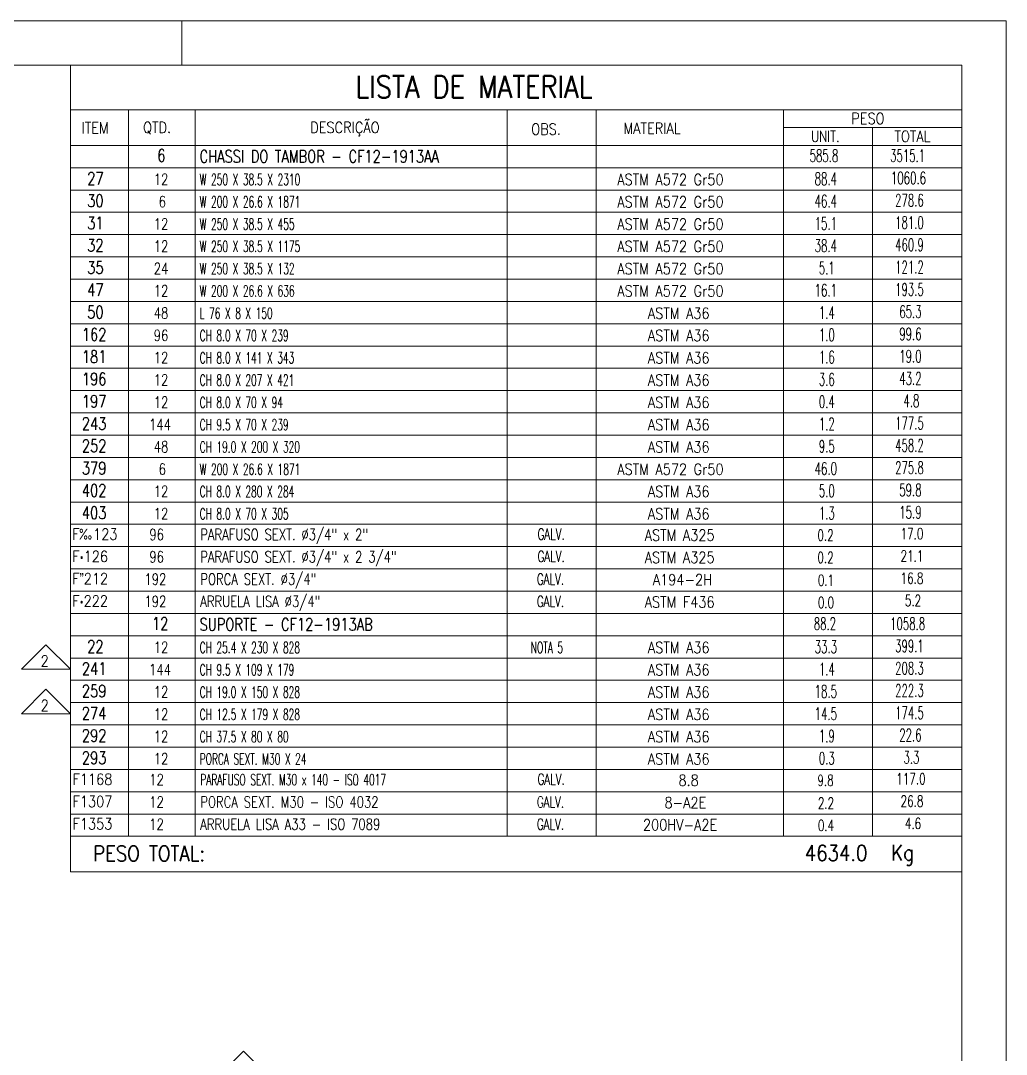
# Model space of a CAD drawing. Header units: millimetres. Extents: x 0 to 16820, y 0 to 11880.
# Drawn here: x 12397 to 16820, y 7242 to 11880 of the extents above; entities that cross this region are included whole.
import ezdxf

# ---------------------------------------------------------------- set-up
doc = ezdxf.new("R2010")
doc.units = ezdxf.units.MM
doc.linetypes.add('XKITLINE00', pattern=[0])
for name, color, linetype, lineweight in [('Drawing sheet', 3, 'Continuous', 0), ('Other object type', 7, 'Continuous', 0), ('Text', 7, 'Continuous', 0)]:
    doc.layers.add(name, color=color, linetype=linetype, lineweight=lineweight)
doc.styles.add('ROMANS', font='romans__.ttf')

# ---------------------------------------------------------------- blocks, each defined once
blk = doc.blocks.new('*A557')
at = {"layer": 'Drawing sheet', "color": 5, "linetype": 'XKITLINE00', "lineweight": 0}
for p, q in [((841, 594), (0, 594)), ((841, 0), (841, 594))]:
    blk.add_line(p, q, dxfattribs=at)
blk = doc.blocks.new('*A566')
at = {"layer": 'Other object type', "color": 7, "linetype": 'XKITLINE00', "lineweight": 0}
for p, q in [((0, 594), (841, 594)), ((841, 594), (841, 0))]:
    blk.add_line(p, q, dxfattribs=at)
at = {"layer": 'Other object type', "color": 2, "linetype": 'XKITLINE00', "lineweight": 0}
blk.add_line((656, 594), (656, 584), dxfattribs=at)
at = {"layer": 'Other object type', "color": 6, "linetype": 'XKITLINE00', "lineweight": 0}
for p, q in [((25, 584), (831, 584)), ((831, 584), (831, 10))]:
    blk.add_line(p, q, dxfattribs=at)

msp = doc.modelspace()

# ---------------------------------------------------------------- linework, layer by layer
at = {"layer": 'Other object type', "color": 5, "linetype": 'XKITLINE00', "lineweight": 0}
for p, q in [((12620, 11680), (12620, 11320)), ((12620, 11480), (16620, 11480)), ((12880, 11480), (12880, 11320)), ((13180, 11480), (13180, 11320)), ((14580, 11480), (14580, 11320)), ((14980, 11480), (14980, 11320)), ((15820, 11480), (15820, 11320)), ((15820, 11400), (16620, 11400)), ((16220, 11398), (16220, 11320)), ((12620, 11320), (16620, 11320)), ((12620, 11320), (12620, 11220)), ((12880, 11320), (12880, 11220)), ((13180, 11320), (13180, 11220)), ((14580, 11320), (14580, 11220)), ((14980, 11320), (14980, 11220)), ((15820, 11320), (15820, 11220)), ((16220, 11320), (16220, 11220)), ((12620, 11220), (12620, 11120)), ((12880, 11220), (12880, 11120)), ((13180, 11220), (13180, 11120)), ((14580, 11220), (14580, 11120)), ((14980, 11220), (14980, 11120)), ((15820, 11220), (15820, 11120)), ((16220, 11220), (16220, 11120)), ((12620, 11120), (12620, 11020)), ((12880, 11120), (12880, 11020)), ((13180, 11120), (13180, 11020)), ((14580, 11120), (14580, 11020)), ((14980, 11120), (14980, 11020)), ((15820, 11120), (15820, 11020)), ((16220, 11120), (16220, 11020)), ((12620, 11020), (12620, 10920)), ((12880, 11020), (12880, 10920)), ((13180, 11020), (13180, 10920)), ((14580, 11020), (14580, 10920)), ((14980, 11020), (14980, 10920)), ((15820, 11020), (15820, 10920)), ((16220, 11020), (16220, 10920)), ((12620, 10920), (12620, 10820)), ((12880, 10920), (12880, 10820)), ((13180, 10920), (13180, 10820)), ((14580, 10920), (14580, 10820)), ((14980, 10920), (14980, 10820)), ((15820, 10920), (15820, 10820)), ((16220, 10920), (16220, 10820)), ((12620, 10820), (12620, 10720)), ((12880, 10820), (12880, 10720)), ((13180, 10820), (13180, 10720)), ((14580, 10820), (14580, 10720)), ((14980, 10820), (14980, 10720)), ((15820, 10820), (15820, 10720)), ((16220, 10820), (16220, 10720)), ((12620, 10720), (12620, 10620)), ((12880, 10720), (12880, 10620)), ((13180, 10720), (13180, 10620)), ((14580, 10720), (14580, 10620)), ((14980, 10720), (14980, 10620)), ((15820, 10720), (15820, 10620)), ((16220, 10720), (16220, 10620)), ((12620, 10620), (12620, 10520)), ((12880, 10620), (12880, 10520)), ((13180, 10620), (13180, 10520)), ((14580, 10620), (14580, 10520)), ((14980, 10620), (14980, 10520)), ((15820, 10620), (15820, 10520)), ((16220, 10620), (16220, 10520)), ((12620, 10520), (12620, 10420)), ((12880, 10520), (12880, 10420)), ((13180, 10520), (13180, 10420)), ((14580, 10520), (14580, 10420)), ((14980, 10520), (14980, 10420)), ((15820, 10520), (15820, 10420)), ((16220, 10520), (16220, 10420)), ((12620, 10420), (12620, 10320)), ((12880, 10420), (12880, 10320)), ((13180, 10420), (13180, 10320)), ((14580, 10420), (14580, 10320)), ((14980, 10420), (14980, 10320)), ((15820, 10420), (15820, 10320)), ((16220, 10420), (16220, 10320)), ((12620, 10320), (12620, 10220)), ((12880, 10320), (12880, 10220)), ((13180, 10320), (13180, 10220)), ((14580, 10320), (14580, 10220)), ((14980, 10320), (14980, 10220)), ((15820, 10320), (15820, 10220)), ((16220, 10320), (16220, 10220)), ((12620, 10220), (12620, 10120)), ((12880, 10220), (12880, 10120)), ((13180, 10220), (13180, 10120)), ((14580, 10220), (14580, 10120)), ((14980, 10220), (14980, 10120)), ((15820, 10220), (15820, 10120)), ((16220, 10220), (16220, 10120)), ((12620, 10120), (12620, 10020)), ((12880, 10120), (12880, 10020)), ((13180, 10120), (13180, 10020)), ((14580, 10120), (14580, 10020)), ((14980, 10120), (14980, 10020)), ((15820, 10120), (15820, 10020)), ((16220, 10120), (16220, 10020)), ((12620, 10020), (12620, 9920)), ((12880, 10020), (12880, 9920)), ((13180, 10020), (13180, 9920)), ((14580, 10020), (14580, 9920)), ((14980, 10020), (14980, 9920)), ((15820, 10020), (15820, 9920)), ((16220, 10020), (16220, 9920)), ((12620, 9920), (12620, 9820)), ((12880, 9920), (12880, 9820)), ((13180, 9920), (13180, 9820)), ((14580, 9920), (14580, 9820)), ((14980, 9920), (14980, 9820)), ((15820, 9920), (15820, 9820)), ((16220, 9920), (16220, 9820)), ((12620, 9820), (12620, 9720)), ((12880, 9820), (12880, 9720)), ((13180, 9820), (13180, 9720)), ((14580, 9820), (14580, 9720)), ((14980, 9820), (14980, 9720)), ((15820, 9820), (15820, 9720)), ((16220, 9820), (16220, 9720)), ((12620, 9720), (12620, 9620)), ((12880, 9720), (12880, 9620)), ((13180, 9720), (13180, 9620)), ((14580, 9720), (14580, 9620)), ((14980, 9720), (14980, 9620)), ((15820, 9720), (15820, 9620)), ((16220, 9720), (16220, 9620)), ((12620, 9620), (12620, 9520)), ((12880, 9620), (12880, 9520)), ((13180, 9620), (13180, 9520)), ((14580, 9620), (14580, 9520)), ((14980, 9620), (14980, 9520)), ((15820, 9620), (15820, 9520)), ((16220, 9620), (16220, 9520)), ((12620, 9520), (12620, 9420)), ((12880, 9520), (12880, 9420)), ((13180, 9520), (13180, 9420)), ((14580, 9520), (14580, 9420)), ((14980, 9520), (14980, 9420)), ((15820, 9520), (15820, 9420)), ((16220, 9520), (16220, 9420)), ((12620, 9420), (12620, 9320)), ((12880, 9420), (12880, 9320)), ((13180, 9420), (13180, 9320)), ((14580, 9420), (14580, 9320)), ((14980, 9420), (14980, 9320)), ((15820, 9420), (15820, 9320)), ((16220, 9420), (16220, 9320)), ((12620, 9320), (12620, 9220)), ((12880, 9320), (12880, 9220)), ((13180, 9320), (13180, 9220)), ((14580, 9320), (14580, 9220)), ((14980, 9320), (14980, 9220)), ((15820, 9320), (15820, 9220)), ((16220, 9320), (16220, 9220)), ((12620, 9220), (12620, 9120)), ((12880, 9220), (12880, 9120)), ((13180, 9220), (13180, 9120)), ((14580, 9220), (14580, 9120)), ((14980, 9220), (14980, 9120)), ((15820, 9220), (15820, 9120)), ((16220, 9220), (16220, 9120)), ((12620, 9120), (12620, 9020)), ((12880, 9120), (12880, 9020)), ((13180, 9120), (13180, 9020)), ((14580, 9120), (14580, 9020)), ((14980, 9120), (14980, 9020)), ((15820, 9120), (15820, 9020)), ((16220, 9120), (16220, 9020)), ((12620, 9020), (12620, 8920)), ((12880, 9020), (12880, 8920)), ((13180, 9020), (13180, 8920)), ((14580, 9020), (14580, 8920)), ((14980, 9020), (14980, 8920)), ((15820, 9020), (15820, 8920)), ((16220, 9020), (16220, 8920)), ((12620, 8920), (12620, 8820)), ((12880, 8920), (12880, 8820)), ((13180, 8920), (13180, 8820)), ((14580, 8920), (14580, 8820)), ((14980, 8920), (14980, 8820)), ((15820, 8920), (15820, 8820)), ((16220, 8920), (16220, 8820)), ((12620, 8820), (12620, 8720)), ((12880, 8820), (12880, 8720)), ((13180, 8820), (13180, 8720)), ((14580, 8820), (14580, 8720)), ((14980, 8820), (14980, 8720)), ((15820, 8820), (15820, 8720)), ((16220, 8820), (16220, 8720)), ((12620, 8720), (12620, 8620)), ((12880, 8720), (12880, 8620)), ((13180, 8720), (13180, 8620)), ((14580, 8720), (14580, 8620)), ((14980, 8720), (14980, 8620)), ((15820, 8720), (15820, 8620)), ((16220, 8720), (16220, 8620)), ((12620, 8620), (12620, 8520)), ((12880, 8620), (12880, 8520)), ((13180, 8620), (13180, 8520)), ((14580, 8620), (14580, 8520)), ((14980, 8620), (14980, 8520)), ((15820, 8620), (15820, 8520)), ((16220, 8620), (16220, 8520)), ((12620, 8520), (12620, 8420)), ((12880, 8520), (12880, 8420)), ((13180, 8520), (13180, 8420)), ((14580, 8520), (14580, 8420)), ((14980, 8520), (14980, 8420)), ((15820, 8520), (15820, 8420)), ((16220, 8520), (16220, 8420)), ((12620, 8420), (12620, 8320)), ((12880, 8420), (12880, 8320)), ((13180, 8420), (13180, 8320)), ((14580, 8420), (14580, 8320)), ((14980, 8420), (14980, 8320)), ((15820, 8420), (15820, 8320)), ((16220, 8420), (16220, 8320)), ((12620, 8320), (12620, 8220)), ((12880, 8320), (12880, 8220)), ((13180, 8320), (13180, 8220)), ((14580, 8320), (14580, 8220)), ((14980, 8320), (14980, 8220)), ((15820, 8320), (15820, 8220)), ((16220, 8320), (16220, 8220)), ((12620, 8220), (12620, 8060)), ((12620, 8060), (16620, 8060))]:
    msp.add_line(p, q, dxfattribs=at)
at = {"layer": 'Other object type', "color": 2, "linetype": 'XKITLINE00', "lineweight": 0}
msp.add_line((15622, 11480), (15622, 11480), dxfattribs=at)
at = {"layer": 'Other object type', "color": 7, "linetype": 'XKITLINE00', "lineweight": 0}
for p, q in [((12620, 11220), (16620, 11220)), ((12620, 11120), (16620, 11120)), ((12620, 11020), (16620, 11020)), ((12620, 10920), (16620, 10920)), ((12620, 10820), (16620, 10820)), ((12620, 10720), (16620, 10720)), ((12620, 10620), (16620, 10620)), ((12620, 10520), (16620, 10520)), ((12620, 10420), (16620, 10420)), ((12620, 10320), (16620, 10320)), ((12620, 10220), (16620, 10220)), ((12620, 10120), (16620, 10120)), ((12620, 10020), (16620, 10020)), ((12620, 9920), (16620, 9920)), ((12620, 9820), (16620, 9820)), ((12620, 9720), (16620, 9720)), ((12620, 9620), (16620, 9620)), ((12620, 9520), (16620, 9520)), ((12620, 9420), (16620, 9420)), ((12620, 9320), (16620, 9320)), ((12620, 9220), (16620, 9220)), ((12620, 9120), (16620, 9120)), ((12620, 9020), (16620, 9020)), ((12620, 8920), (16620, 8920)), ((12620, 8820), (16620, 8820)), ((12620, 8720), (16620, 8720)), ((12620, 8620), (16620, 8620)), ((12620, 8520), (16620, 8520)), ((12620, 8420), (16620, 8420)), ((12620, 8320), (16620, 8320)), ((12620, 8220), (16620, 8220))]:
    msp.add_line(p, q, dxfattribs=at)
at = {"layer": 'Text', "color": 7, "linetype": 'XKITLINE00', "lineweight": 0}
for p, q in [((12400.3, 8970), (12510.1, 9079.9)), ((12510.1, 9079.9), (12620, 8970)), ((12620, 8970), (12400.3, 8970)), ((12400.3, 8770), (12510.1, 8879.9)), ((12510.1, 8879.9), (12620, 8770)), ((12620, 8770), (12400.3, 8770)), ((13287.4, 7146.4), (13397.3, 7256.2)), ((13397.3, 7256.2), (13507.1, 7146.4))]:
    msp.add_line(p, q, dxfattribs=at)

# ---------------------------------------------------------------- block references
at = {"lineweight": 0, "xscale": 20, "yscale": 20, "zscale": 20}
for name in ['*A557', '*A566']:
    msp.add_blockref(name, (0, 0), dxfattribs=at)

# ---------------------------------------------------------------- texts
at = {"layer": 'Other object type', "color": 1, "style": 'ROMANS', "width": 0.85}
msp.add_text('LISTA DE MATERIAL', height=100, dxfattribs=at).set_placement((13899.4, 11533.2))
at = {"layer": 'Other object type', "color": 3, "style": 'ROMANS'}
for s, height, width, p in [('PESO', 50, 0.85, (16124, 11416)), ('ITEM', 50, 0.85, (12669.7, 11374)), ('QTD.', 50, 0.85, (12946, 11376)), ('DESCRIÇÃO', 50, 0.85, (13696, 11376)), ('OBS.', 50, 0.85, (14688, 11368)), ('MATERIAL', 50, 0.85, (15102, 11372)), ('UNIT.', 50, 0.765, (15944, 11336)), ('TOTAL', 50, 0.85, (16318, 11336)), ('27', 56, 0.765, (12695.2, 11144)), ('12', 50, 0.765, (12994.1, 11143)), ('W 250 X 38.5 X 2310', 50, 0.595, (13200, 11142)), ('ASTM A572 Gr50', 50, 0.85, (15074, 11142)), ('88.4', 56, 0.595, (15960, 11142)), ('1060.6', 56, 0.595, (16302.3, 11146)), ('30', 56, 0.765, (12695.2, 11044)), ('6', 50, 0.765, (13015.6, 11043)), ('W 200 X 26.6 X 1871', 50, 0.595, (13200, 11042)), ('ASTM A572 Gr50', 50, 0.85, (15074, 11042)), ('46.4', 56, 0.595, (15960, 11042)), ('278.6', 56, 0.595, (16321, 11046)), ('31', 56, 0.765, (12695.2, 10944)), ('12', 50, 0.765, (12994.1, 10943)), ('15.1', 56, 0.595, (15960, 10942)), ('181.0', 56, 0.595, (16321, 10946)), ('W 250 X 38.5 X 455', 50, 0.595, (13200, 10942)), ('ASTM A572 Gr50', 50, 0.85, (15074, 10942)), ('460.9', 56, 0.595, (16321, 10846)), ('32', 56, 0.765, (12695.2, 10844)), ('12', 50, 0.765, (12994.1, 10843)), ('W 250 X 38.5 X 1175', 50, 0.595, (13200, 10842)), ('ASTM A572 Gr50', 50, 0.85, (15074, 10842)), ('38.4', 56, 0.595, (15960, 10842)), ('35', 56, 0.765, (12695.2, 10744)), ('24', 50, 0.765, (12994.1, 10743)), ('W 250 X 38.5 X 132', 50, 0.595, (13200, 10742)), ('ASTM A572 Gr50', 50, 0.85, (15074, 10742)), ('5.1', 56, 0.595, (15978.7, 10742)), ('121.2', 56, 0.595, (16321, 10746)), ('47', 56, 0.765, (12695.2, 10644)), ('12', 50, 0.765, (12994.1, 10643)), ('W 200 X 26.6 X 636', 50, 0.595, (13200, 10642)), ('ASTM A572 Gr50', 50, 0.85, (15074, 10642)), ('16.1', 56, 0.595, (15960, 10642)), ('193.5', 56, 0.595, (16321, 10646)), ('50', 56, 0.765, (12695.2, 10544)), ('48', 50, 0.765, (12994.1, 10543)), ('L 76 X 8 X 150', 50, 0.595, (13200, 10542)), ('ASTM A36', 50, 0.85, (15211.3, 10542)), ('1.4', 56, 0.595, (15978.7, 10542)), ('65.3', 56, 0.595, (16339.8, 10546)), ('162', 56, 0.765, (12671.2, 10444)), ('96', 50, 0.765, (12994.1, 10443)), ('CH 8.0 X 70 X 239', 50, 0.595, (13200, 10442)), ('ASTM A36', 50, 0.85, (15211.3, 10442)), ('1.0', 56, 0.595, (15978.7, 10442)), ('99.6', 56, 0.595, (16339.8, 10446)), ('181', 56, 0.765, (12671.2, 10344)), ('12', 50, 0.765, (12994.1, 10343)), ('CH 8.0 X 141 X 343', 50, 0.595, (13200, 10342)), ('ASTM A36', 50, 0.85, (15211.3, 10342)), ('1.6', 56, 0.595, (15978.7, 10342)), ('19.0', 56, 0.595, (16339.8, 10346)), ('196', 56, 0.765, (12671.2, 10244)), ('3.6', 56, 0.595, (15978.7, 10242)), ('43.2', 56, 0.595, (16339.8, 10246)), ('12', 50, 0.765, (12994.1, 10243)), ('CH 8.0 X 207 X 421', 50, 0.595, (13200, 10242)), ('ASTM A36', 50, 0.85, (15211.3, 10242)), ('197', 56, 0.765, (12671.2, 10144)), ('12', 50, 0.765, (12994.1, 10143)), ('CH 8.0 X 70 X 94', 50, 0.595, (13200, 10142)), ('ASTM A36', 50, 0.85, (15211.3, 10142)), ('0.4', 56, 0.595, (15978.7, 10142)), ('4.8', 56, 0.595, (16358.5, 10146)), ('243', 56, 0.765, (12671.2, 10044)), ('144', 50, 0.765, (12972.7, 10043)), ('CH 9.5 X 70 X 239', 50, 0.595, (13200, 10042)), ('ASTM A36', 50, 0.85, (15211.3, 10042)), ('1.2', 56, 0.595, (15978.7, 10042)), ('177.5', 56, 0.595, (16321, 10046)), ('252', 56, 0.765, (12671.2, 9944)), ('48', 50, 0.765, (12994.1, 9943)), ('CH 19.0 X 200 X 320', 50, 0.595, (13200, 9942)), ('ASTM A36', 50, 0.85, (15211.3, 9942)), ('9.5', 56, 0.595, (15978.7, 9942)), ('458.2', 56, 0.595, (16321, 9946)), ('379', 56, 0.765, (12671.2, 9844)), ('6', 50, 0.765, (13015.6, 9843)), ('W 200 X 26.6 X 1871', 50, 0.595, (13200, 9842)), ('ASTM A572 Gr50', 50, 0.85, (15074, 9842)), ('46.0', 56, 0.595, (15960, 9842)), ('275.8', 56, 0.595, (16321, 9846)), ('402', 56, 0.765, (12671.2, 9744)), ('12', 50, 0.765, (12994.1, 9743)), ('CH 8.0 X 280 X 284', 50, 0.595, (13200, 9742)), ('ASTM A36', 50, 0.85, (15211.3, 9742)), ('5.0', 56, 0.595, (15978.7, 9742)), ('59.8', 56, 0.595, (16339.8, 9746)), ('403', 56, 0.765, (12671.2, 9644)), ('1.3', 56, 0.595, (15978.7, 9642)), ('15.9', 56, 0.595, (16339.8, 9646)), ('12', 50, 0.765, (12994.1, 9643)), ('CH 8.0 X 70 X 305', 50, 0.595, (13200, 9642)), ('ASTM A36', 50, 0.85, (15211.3, 9642)), ('PARAFUSO SEXT. Ø3/4" x 2"', 50, 0.765, (13202.6, 9549)), ('17.0', 50, 0.68, (16345.7, 9553)), ('F‰123', 50, 0.85, (12628.5, 9551)), ('96', 50, 0.765, (12973.7, 9549)), ('GALV.', 50, 0.68, (14716, 9551)), ('ASTM A325', 50, 0.85, (15197.4, 9546.3)), ('0.2', 50, 0.68, (15972.1, 9546)), ('F•126', 50, 0.85, (12628.5, 9451)), ('96', 50, 0.765, (12973.7, 9449)), ('PARAFUSO SEXT. Ø3/4" x 2 3/4"', 50, 0.765, (13202.6, 9449)), ('GALV.', 50, 0.68, (14716, 9451)), ('ASTM A325', 50, 0.85, (15197.4, 9446.3)), ('0.2', 50, 0.68, (15972.1, 9446)), ('21.1', 50, 0.68, (16345.7, 9453)), ('F”212', 50, 0.85, (12628.5, 9351)), ('192', 50, 0.765, (12952.2, 9349)), ('PORCA SEXT. Ø3/4"', 50, 0.765, (13202.6, 9349)), ('GALV.', 50, 0.68, (14713.1, 9349)), ('A194-2H', 50, 0.85, (15233.4, 9346.3)), ('0.1', 50, 0.68, (15974.1, 9344)), ('16.8', 50, 0.68, (16345.7, 9353)), ('F•222', 50, 0.85, (12628.5, 9251)), ('192', 50, 0.765, (12952.2, 9249)), ('ARRUELA LISA Ø3/4"', 50, 0.765, (13202.6, 9249)), ('GALV.', 50, 0.68, (14713.1, 9249)), ('ASTM F436', 50, 0.85, (15197.4, 9246.3)), ('0.0', 50, 0.68, (15974.1, 9244)), ('5.2', 50, 0.68, (16364.8, 9253)), ('22', 56, 0.765, (12695.2, 9044)), ('12', 50, 0.765, (12994.1, 9043)), ('CH 25.4 X 230 X 828', 50, 0.595, (13200, 9042)), ('NOTA 5', 50, 0.595, (14685.7, 9042)), ('ASTM A36', 50, 0.85, (15211.3, 9042)), ('33.3', 56, 0.595, (15960, 9042)), ('399.1', 56, 0.595, (16321, 9046)), ('241', 56, 0.765, (12671.2, 8944)), ('208.3', 56, 0.595, (16321, 8946)), ('144', 50, 0.765, (12972.7, 8943)), ('CH 9.5 X 109 X 179', 50, 0.595, (13200, 8942)), ('ASTM A36', 50, 0.85, (15211.3, 8942)), ('1.4', 56, 0.595, (15978.7, 8942)), ('259', 56, 0.765, (12671.2, 8844)), ('12', 50, 0.765, (12994.1, 8843)), ('CH 19.0 X 150 X 828', 50, 0.595, (13200, 8842)), ('ASTM A36', 50, 0.85, (15211.3, 8842)), ('18.5', 56, 0.595, (15960, 8842)), ('222.3', 56, 0.595, (16321, 8846)), ('274', 56, 0.765, (12671.2, 8744)), ('12', 50, 0.765, (12994.1, 8743)), ('CH 12.5 X 179 X 828', 50, 0.595, (13200, 8742)), ('ASTM A36', 50, 0.85, (15211.3, 8742)), ('14.5', 56, 0.595, (15960, 8742)), ('174.5', 56, 0.595, (16321, 8746)), ('292', 56, 0.765, (12671.2, 8644)), ('12', 50, 0.765, (12994.1, 8643)), ('CH 37.5 X 80 X 80', 50, 0.595, (13200, 8642)), ('ASTM A36', 50, 0.85, (15211.3, 8642)), ('1.9', 56, 0.595, (15978.7, 8642)), ('22.6', 56, 0.595, (16339.8, 8646)), ('293', 56, 0.765, (12671.2, 8544)), ('12', 50, 0.765, (12994.1, 8543)), ('PORCA SEXT. M30 X 24', 50, 0.595, (13200, 8542)), ('ASTM A36', 50, 0.85, (15211.3, 8542)), ('0.3', 56, 0.595, (15978.7, 8542)), ('3.3', 56, 0.595, (16358.5, 8546)), ('F1168', 50, 0.85, (12629.7, 8451)), ('12', 50, 0.765, (12973.7, 8449)), ('PARAFUSO SEXT. M30 x 140 - ISO 4017', 50, 0.595, (13202.6, 8449)), ('GALV.', 50, 0.68, (14716, 8451)), ('8.8', 50, 0.85, (15348.7, 8446.3)), ('9.8', 50, 0.68, (15972.1, 8446)), ('117.0', 50, 0.68, (16326.6, 8453)), ('F1307', 50, 0.85, (12629.7, 8351)), ('12', 50, 0.765, (12973.7, 8349)), ('PORCA SEXT. M30 - ISO 4032', 50, 0.765, (13202.6, 8349)), ('GALV.', 50, 0.68, (14713.1, 8349)), ('8-A2E', 50, 0.85, (15285.8, 8346.3)), ('26.8', 50, 0.68, (16345.7, 8353)), ('2.2', 50, 0.68, (15974.1, 8344)), ('4.6', 50, 0.68, (16364.8, 8253)), ('F1353', 50, 0.85, (12629.7, 8251)), ('12', 50, 0.765, (12973.7, 8249)), ('ARRUELA LISA A33 - ISO 7089', 50, 0.765, (13202.6, 8249)), ('GALV.', 50, 0.68, (14713.1, 8249)), ('200HV-A2E', 50, 0.85, (15189.2, 8246.3)), ('0.4', 50, 0.68, (15974.1, 8244))]:
    msp.add_text(s, height=height, dxfattribs=dict(at, width=width)).set_placement(p)
at = {"layer": 'Other object type', "color": 4, "style": 'ROMANS'}
for s, height, width, p in [('6', 56, 0.765, (13009.7, 11247)), ('CHASSI DO TAMBOR - CF12-1913AA', 56, 0.765, (13199.5, 11243)), ('585.8', 56, 0.595, (15937.3, 11246)), ('3515.1', 56, 0.595, (16298.6, 11246)), ('12', 56, 0.765, (12985.7, 9147)), ('SUPORTE - CF12-1913AB', 56, 0.765, (13199.5, 9143)), ('88.2', 56, 0.595, (15956, 9146)), ('1058.8', 56, 0.595, (16298.6, 9146)), ('PESO TOTAL:', 70, 0.85, (12722, 8108)), ('4634.0', 70, 0.85, (15916, 8110)), ('Kg', 70, 0.85, (16304, 8112))]:
    msp.add_text(s, height=height, dxfattribs=dict(at, width=width)).set_placement(p)
at = {"layer": 'Text', "color": 3, "style": 'ROMANS', "width": 0.85}
for p in [(12486.3, 8982), (12486.3, 8782)]:
    msp.add_text('2', height=50, dxfattribs=at).set_placement(p)

doc.saveas('drawing.dxf')
